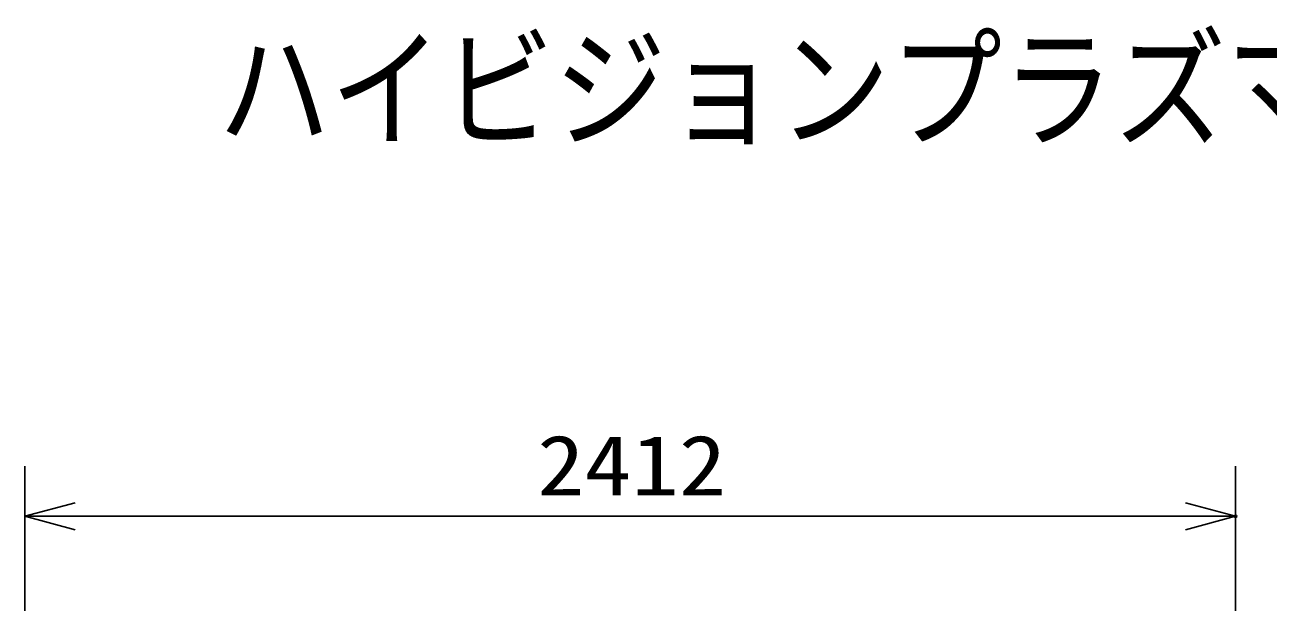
# Model space of a CAD drawing. Units: millimetres, scale not verified. Extents: x -63 to 63, y -57 to 57.
# Drawn here: x -43.21 to 6.34, y 34.36 to 57.39 of the extents above; entities that cross this region are included whole.
import ezdxf
from ezdxf.enums import TextEntityAlignment as Align

# ---------------------------------------------------------------- set-up
doc = ezdxf.new("R2010")
doc.units = ezdxf.units.MM
doc.header["$LTSCALE"] = 0.190236
doc.header["$PDMODE"] = 32
doc.header["$PDSIZE"] = 0.0951
for name, color, linetype in [('0-0_MOJI1', 2, 'Continuous'), ('0-3_WAKU', 3, 'Continuous'), ('0-4_Defpoints', 7, 'Continuous')]:
    doc.layers.add(name, color=color, linetype=linetype)
doc.styles.add('ＭＳ ゴシック', font='')
doc.styles.get('ＭＳ ゴシック').set_extended_font_data('MS Gothic')

# ---------------------------------------------------------------- blocks, each defined once
blk = doc.blocks.new('_OPEN30')
at = {"layer": '0-3_WAKU', "color": 7}
blk.add_line((0, 0), (-1, 0), dxfattribs=at)
blk.add_lwpolyline([(-1, 0.26795), (0, 0), (-1, -0.26795)], dxfattribs=at)

msp = doc.modelspace()

# ---------------------------------------------------------------- linework, layer by layer
at = {"layer": '0-3_WAKU'}
for p, q in [((-43.2053, 31.7853), (-43.2053, 39.7853)), ((5.0388, 31.7853), (5.0388, 39.7853)), ((-41.2053, 37.7853), (3.0388, 37.7853))]:
    msp.add_line(p, q, dxfattribs=at)
at = {"layer": '0-4_Defpoints'}
msp.add_point((5.0388, 37.7853), dxfattribs=at)

# ---------------------------------------------------------------- block references
at = {"layer": '0-3_WAKU', "xscale": 2, "yscale": 2, "rotation": 180}
msp.add_blockref('_OPEN30', (-43.2053, 37.7853), dxfattribs=at)
at = {"layer": '0-3_WAKU', "xscale": 2, "yscale": 2}
msp.add_blockref('_OPEN30', (5.0388, 37.7853), dxfattribs=at)

# ---------------------------------------------------------------- texts
at = {"layer": '0-0_MOJI1', "style": 'ＭＳ ゴシック', "width": 0.85}
msp.add_text('ハイビジョンプラズマディスプレイ天吊り金具付', height=3.848, dxfattribs=at).set_placement((-35.5001, 51.7599), align=Align.BOTTOM_LEFT)
at = {"layer": '0-3_WAKU', "style": 'ＭＳ ゴシック', "width": 1.15}
msp.add_text('2412', height=2.406, dxfattribs=at).set_placement((-22.7906, 37.8949), align=Align.BOTTOM_LEFT)

doc.saveas('drawing.dxf')
